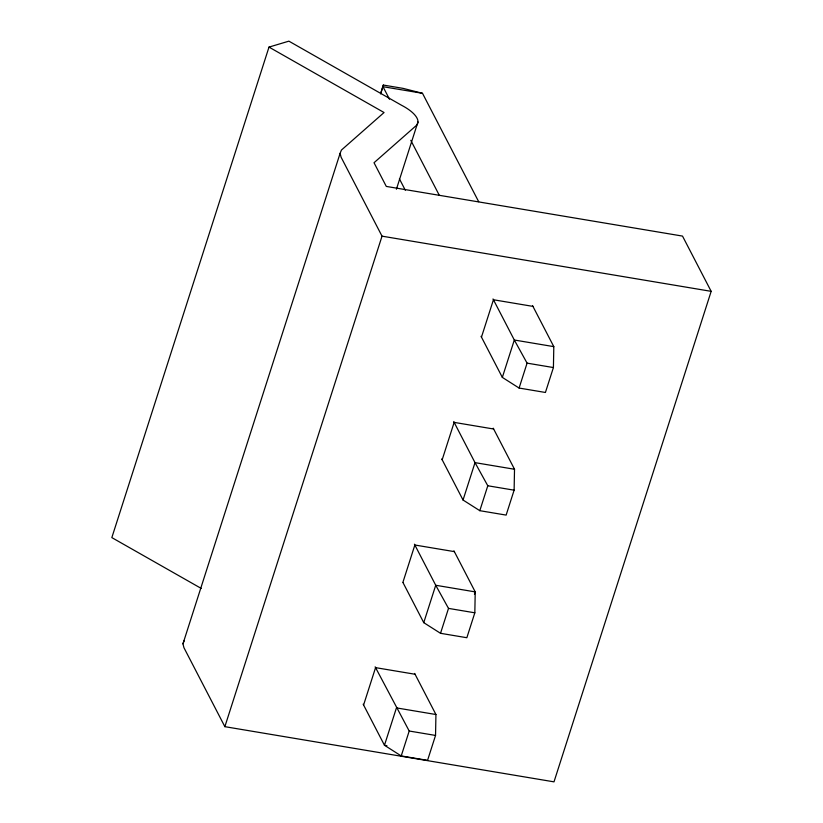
<?xml version="1.0" encoding="UTF-8"?>
<svg xmlns="http://www.w3.org/2000/svg" width="823" height="823" viewBox="0 0 823 823"><rect width="100%" height="100%" fill="white"/><g stroke="black" fill="none" stroke-linecap="round" stroke-linejoin="round"><path stroke-width="1.23" d="M363.169 704.19L384.464 745.268L401.223 755.936L427.559 760.349L435.542 735.433L435.933 714.518L414.638 673.44M403.054 582.705L423.752 622.651L440.521 633.309L466.847 637.722L474.83 612.806L475.221 591.891L453.936 550.813M441.745 458.936L463.04 500.024L479.809 510.682L506.135 515.095L514.118 490.179L514.519 469.264L493.224 428.186M481.044 336.309L502.339 377.397L519.097 388.055L545.423 392.468L553.416 367.552L553.807 346.637L532.512 305.559M478.688 201.717L422.497 93.308L403.075 88.37L383.333 85.057L380.679 93.925M268.998 47.096L384.053 112.525L341.422 150.064L340.105 153.325L182.953 643.823L183.951 647.722L224.864 726.668L554.002 781.85L711.165 291.342L682.514 236.088L386.296 186.42L374.023 162.738L416.654 125.199A35.358 13.425 17.8 0 0 401.542 105.262L288.883 41.15L268.998 47.096L111.835 537.604L201.203 588.414M380.71 93.236L383.333 85.057M396.408 189.218L417.961 121.938M224.864 726.668L382.026 236.16L341.103 157.224L340.105 153.325M363.591 705.013L375.566 667.638L415.07 674.253M402.889 582.386L414.864 545.011L454.358 551.626M442.177 459.759L454.152 422.384L493.646 429.009M481.465 337.132L493.44 299.757L532.934 306.382M423.752 622.651L435.727 585.266L414.432 544.188M463.04 500.024L475.015 462.639L453.73 421.561M502.339 377.397L514.313 340.012L493.018 298.934M401.223 755.936L409.206 731.019L375.144 666.815M440.521 633.309L448.504 608.392L435.727 585.266L475.221 591.891L474.449 594.299M479.809 510.682L487.792 485.765L475.015 462.639L514.519 469.264M519.097 388.055L527.08 363.138L514.313 340.012L553.807 346.637M182.953 643.823L184.259 640.572M422.497 93.308L382.993 86.693L389.505 99.244M382.026 236.16L711.165 291.342M527.08 363.138L553.416 367.552M487.792 485.765L514.118 490.179M448.504 608.392L474.83 612.806M435.933 714.518L396.439 707.893L384.464 745.268L386.933 745.689M409.206 731.019L435.542 735.433M410.8 140.322L439.194 195.092M399.412 178.838L405.328 190.247"/></g></svg>
